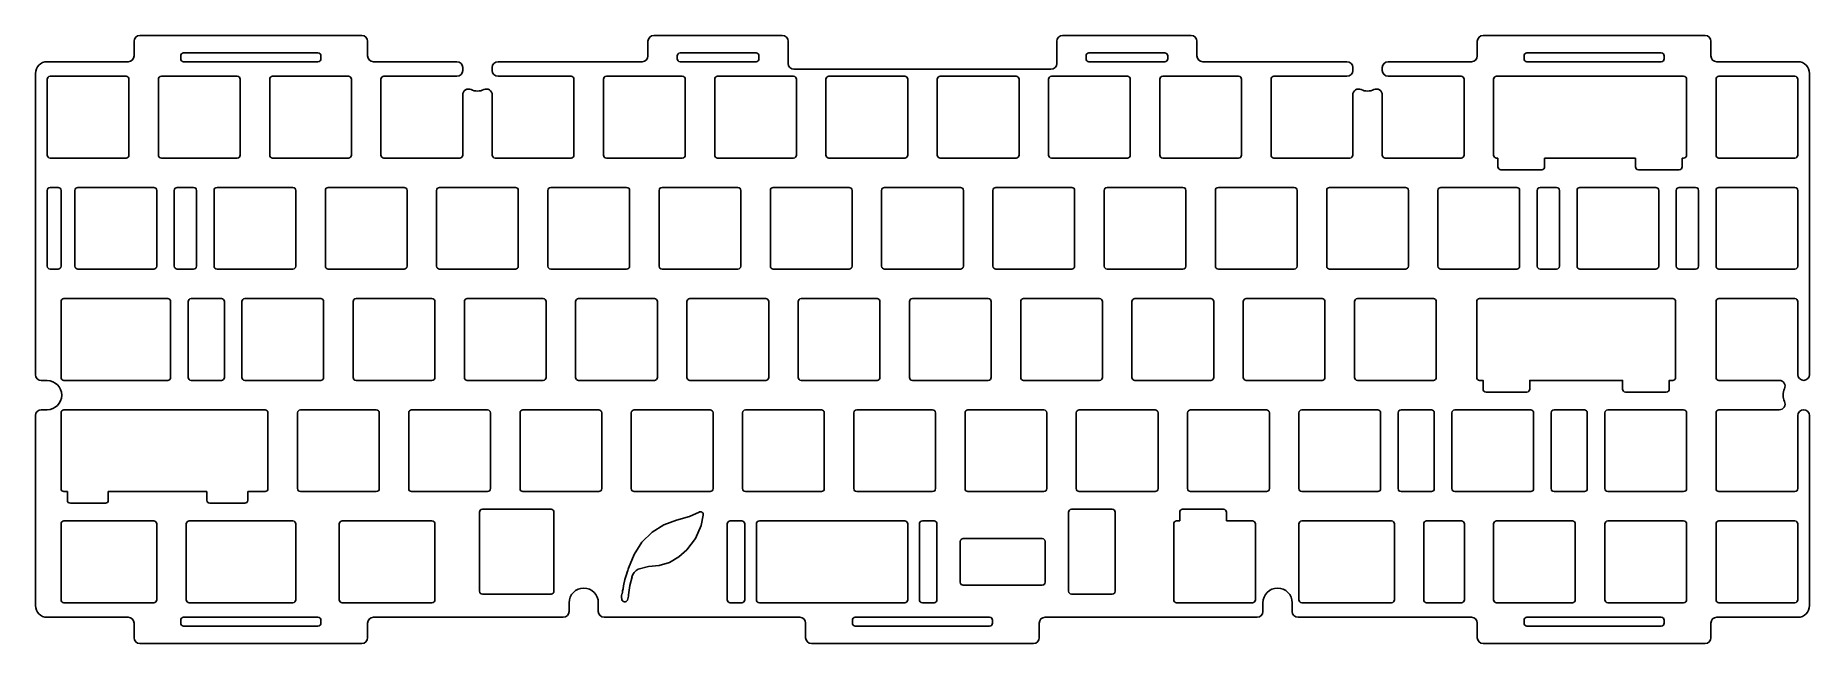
# Model space of a CAD drawing. Header units: millimetres. Extents: x 0 to 304, y 0 to 104.
import ezdxf

# ---------------------------------------------------------------- set-up
doc = ezdxf.new("R2010")
doc.units = ezdxf.units.MM

msp = doc.modelspace()

# ---------------------------------------------------------------- linework, layer by layer
at = {"color": 7, "linetype": 'Continuous', "lineweight": 25}
for p, q in [((55.87, 104.2), (17.87, 104.2)), ((127.87, 104.2), (105.87, 104.2)), ((197.87, 104.2), (175.87, 104.2)), ((285.87, 104.2), (247.87, 104.2)), ((16.87, 103.2), (16.87, 100.7)), ((24.87, 100.7), (24.87, 100.2)), ((48.37, 101.2), (25.37, 101.2)), ((48.87, 100.2), (48.87, 100.7)), ((56.87, 100.7), (56.87, 103.2)), ((104.87, 103.2), (104.87, 100.7)), ((109.87, 100.7), (109.87, 100.2)), ((123.37, 101.2), (110.37, 101.2)), ((123.87, 100.2), (123.87, 100.7)), ((128.87, 99.4), (128.87, 103.2)), ((174.87, 103.2), (174.87, 99.4)), ((179.87, 100.7), (179.87, 100.2)), ((193.37, 101.2), (180.37, 101.2)), ((193.87, 100.2), (193.87, 100.7)), ((198.87, 100.7), (198.87, 103.2)), ((246.87, 103.2), (246.87, 100.7)), ((254.87, 100.7), (254.87, 100.2)), ((278.37, 101.2), (255.37, 101.2)), ((278.87, 100.2), (278.87, 100.7)), ((286.87, 100.7), (286.87, 103.2)), ((0, 97.7), (0, 46.07)), ((15.87, 99.7), (2, 99.7)), ((25.37, 99.7), (48.37, 99.7)), ((72.15, 99.7), (57.87, 99.7)), ((73.15, 98.7), (73.15, 98.2)), ((78.2, 98.2), (78.2, 98.7)), ((103.87, 99.7), (79.2, 99.7)), ((110.37, 99.7), (123.37, 99.7)), ((173.87, 98.4), (129.87, 98.4)), ((180.37, 99.7), (193.37, 99.7)), ((224.55, 99.7), (199.87, 99.7)), ((225.55, 98.7), (225.55, 98.2)), ((230.6, 98.2), (230.6, 98.7)), ((245.87, 99.7), (231.6, 99.7)), ((255.37, 99.7), (278.37, 99.7)), ((301.75, 99.7), (287.87, 99.7)), ((303.75, 46.1), (303.75, 97.7)), ((2, 96.7), (2, 83.7)), ((15.5, 97.2), (2.5, 97.2)), ((16, 83.7), (16, 96.7)), ((21.05, 96.7), (21.05, 83.7)), ((34.55, 97.2), (21.55, 97.2)), ((35.05, 83.7), (35.05, 96.7)), ((40.1, 96.7), (40.1, 83.7)), ((53.6, 97.2), (40.6, 97.2)), ((54.1, 83.7), (54.1, 96.7)), ((59.15, 96.7), (59.15, 83.7)), ((72.15, 97.2), (59.65, 97.2)), ((91.7, 97.2), (79.2, 97.2)), ((92.2, 83.7), (92.2, 96.7)), ((97.25, 96.7), (97.25, 83.7)), ((110.75, 97.2), (97.75, 97.2)), ((111.25, 83.7), (111.25, 96.7)), ((116.3, 96.7), (116.3, 83.7)), ((129.8, 97.2), (116.8, 97.2)), ((130.3, 83.7), (130.3, 96.7)), ((135.35, 96.7), (135.35, 83.7)), ((148.85, 97.2), (135.85, 97.2)), ((149.35, 83.7), (149.35, 96.7)), ((154.4, 96.7), (154.4, 83.7)), ((167.9, 97.2), (154.9, 97.2)), ((168.4, 83.7), (168.4, 96.7)), ((173.45, 96.7), (173.45, 83.7)), ((186.95, 97.2), (173.95, 97.2)), ((187.45, 83.7), (187.45, 96.7)), ((192.5, 96.7), (192.5, 83.7)), ((206, 97.2), (193, 97.2)), ((206.5, 83.7), (206.5, 96.7)), ((211.55, 96.7), (211.55, 83.7)), ((224.55, 97.2), (212.05, 97.2)), ((244.1, 97.2), (231.6, 97.2)), ((244.6, 83.7), (244.6, 96.7)), ((249.65, 96.7), (249.65, 83.7)), ((282.2, 97.2), (250.15, 97.2)), ((282.7, 83.7), (282.7, 96.7)), ((287.75, 96.7), (287.75, 83.7)), ((301.25, 97.2), (288.25, 97.2)), ((301.75, 83.7), (301.75, 96.7)), ((73.15, 83.7), (73.15, 94.02)), ((78.2, 94.02), (78.2, 83.7)), ((225.55, 83.7), (225.55, 94.02)), ((230.6, 94.02), (230.6, 83.7)), ((2.5, 83.2), (15.5, 83.2)), ((21.55, 83.2), (34.55, 83.2)), ((40.6, 83.2), (53.6, 83.2)), ((59.65, 83.2), (72.65, 83.2)), ((78.7, 83.2), (91.7, 83.2)), ((97.75, 83.2), (110.75, 83.2)), ((116.8, 83.2), (129.8, 83.2)), ((135.85, 83.2), (148.85, 83.2)), ((154.9, 83.2), (167.9, 83.2)), ((173.95, 83.2), (186.95, 83.2)), ((193, 83.2), (206, 83.2)), ((212.05, 83.2), (225.05, 83.2)), ((231.1, 83.2), (244.1, 83.2)), ((250.15, 83.2), (250.4, 83.2)), ((250.4, 83.2), (250.4, 81.7)), ((258.4, 83.2), (273.95, 83.2)), ((258.4, 81.7), (258.4, 83.2)), ((273.95, 83.2), (273.95, 81.7)), ((281.95, 83.2), (282.2, 83.2)), ((281.95, 81.7), (281.95, 83.2)), ((288.25, 83.2), (301.25, 83.2)), ((250.9, 81.2), (257.9, 81.2)), ((274.45, 81.2), (281.45, 81.2)), ((2, 77.65), (2, 64.65)), ((3.88, 78.15), (2.5, 78.15)), ((4.38, 64.65), (4.38, 77.65)), ((6.76, 77.65), (6.76, 64.65)), ((20.26, 78.15), (7.26, 78.15)), ((20.76, 64.65), (20.76, 77.65)), ((23.76, 64.65), (23.76, 77.65)), ((27.08, 78.15), (24.26, 78.15)), ((27.58, 77.65), (27.58, 64.65)), ((30.58, 77.65), (30.58, 64.65)), ((44.07, 78.15), (31.08, 78.15)), ((44.57, 64.65), (44.57, 77.65)), ((49.63, 77.65), (49.63, 64.65)), ((63.12, 78.15), (50.13, 78.15)), ((63.62, 64.65), (63.62, 77.65)), ((68.68, 77.65), (68.68, 64.65)), ((82.17, 78.15), (69.18, 78.15)), ((82.67, 64.65), (82.67, 77.65)), ((87.73, 77.65), (87.73, 64.65)), ((101.22, 78.15), (88.23, 78.15)), ((101.72, 64.65), (101.72, 77.65)), ((106.78, 77.65), (106.78, 64.65)), ((120.27, 78.15), (107.28, 78.15)), ((120.77, 64.65), (120.77, 77.65)), ((125.83, 77.65), (125.83, 64.65)), ((139.32, 78.15), (126.33, 78.15)), ((139.82, 64.65), (139.82, 77.65)), ((144.88, 77.65), (144.88, 64.65)), ((158.37, 78.15), (145.38, 78.15)), ((158.87, 64.65), (158.87, 77.65)), ((163.93, 77.65), (163.93, 64.65)), ((177.42, 78.15), (164.43, 78.15)), ((177.92, 64.65), (177.92, 77.65)), ((182.98, 77.65), (182.98, 64.65)), ((196.47, 78.15), (183.48, 78.15)), ((196.97, 64.65), (196.97, 77.65)), ((202.03, 77.65), (202.03, 64.65)), ((215.52, 78.15), (202.53, 78.15)), ((216.02, 64.65), (216.02, 77.65)), ((221.08, 77.65), (221.08, 64.65)), ((234.57, 78.15), (221.58, 78.15)), ((235.07, 64.65), (235.07, 77.65)), ((240.13, 77.65), (240.13, 64.65)), ((253.62, 78.15), (240.63, 78.15)), ((254.12, 64.65), (254.12, 77.65)), ((257.12, 64.65), (257.12, 77.65)), ((260.94, 77.65), (260.94, 64.65)), ((263.94, 77.65), (263.94, 64.65)), ((277.44, 78.15), (264.44, 78.15)), ((277.94, 77.65), (277.94, 64.65)), ((280.94, 77.65), (280.94, 64.65)), ((284.75, 77.65), (284.75, 64.65)), ((287.75, 77.65), (287.75, 64.65)), ((301.25, 78.15), (288.25, 78.15)), ((301.75, 64.65), (301.75, 77.65)), ((2.5, 64.15), (3.88, 64.15)), ((7.26, 64.15), (20.26, 64.15)), ((24.26, 64.15), (27.08, 64.15)), ((31.08, 64.15), (44.07, 64.15)), ((50.13, 64.15), (63.12, 64.15)), ((69.18, 64.15), (82.17, 64.15)), ((88.23, 64.15), (101.22, 64.15)), ((107.28, 64.15), (120.27, 64.15)), ((126.33, 64.15), (139.32, 64.15)), ((145.38, 64.15), (158.37, 64.15)), ((164.43, 64.15), (177.42, 64.15)), ((183.48, 64.15), (196.47, 64.15)), ((202.53, 64.15), (215.52, 64.15)), ((221.58, 64.15), (234.57, 64.15)), ((240.63, 64.15), (253.62, 64.15)), ((264.44, 64.15), (277.44, 64.15)), ((288.25, 64.15), (301.25, 64.15)), ((4.38, 58.6), (4.38, 45.6)), ((22.64, 59.1), (4.88, 59.1)), ((23.14, 45.6), (23.14, 58.6)), ((26.14, 58.6), (26.14, 45.6)), ((32.34, 58.6), (32.34, 45.6)), ((35.34, 58.6), (35.34, 45.6)), ((48.84, 59.1), (35.84, 59.1)), ((49.34, 45.6), (49.34, 58.6)), ((54.39, 58.6), (54.39, 45.6)), ((67.89, 59.1), (54.89, 59.1)), ((68.39, 45.6), (68.39, 58.6)), ((73.44, 58.6), (73.44, 45.6)), ((86.94, 59.1), (73.94, 59.1)), ((87.44, 45.6), (87.44, 58.6)), ((92.49, 58.6), (92.49, 45.6)), ((105.99, 59.1), (92.99, 59.1)), ((106.49, 45.6), (106.49, 58.6)), ((111.54, 58.6), (111.54, 45.6)), ((125.04, 59.1), (112.04, 59.1)), ((125.54, 45.6), (125.54, 58.6)), ((130.59, 58.6), (130.59, 45.6)), ((144.09, 59.1), (131.09, 59.1)), ((144.59, 45.6), (144.59, 58.6)), ((149.64, 58.6), (149.64, 45.6)), ((163.14, 59.1), (150.14, 59.1)), ((163.64, 45.6), (163.64, 58.6)), ((168.69, 58.6), (168.69, 45.6)), ((182.19, 59.1), (169.19, 59.1)), ((182.69, 45.6), (182.69, 58.6)), ((187.74, 58.6), (187.74, 45.6)), ((201.24, 59.1), (188.24, 59.1)), ((201.74, 45.6), (201.74, 58.6)), ((206.79, 58.6), (206.79, 45.6)), ((220.29, 59.1), (207.29, 59.1)), ((220.79, 45.6), (220.79, 58.6)), ((225.84, 58.6), (225.84, 45.6)), ((239.34, 59.1), (226.34, 59.1)), ((239.84, 45.6), (239.84, 58.6)), ((287.75, 58.6), (287.75, 45.6)), ((301.25, 59.1), (288.25, 59.1)), ((301.75, 46.1), (301.75, 58.6)), ((2, 45.07), (1, 45.07)), ((4.88, 45.1), (22.64, 45.1)), ((35.84, 45.1), (48.84, 45.1)), ((54.89, 45.1), (67.89, 45.1)), ((73.94, 45.1), (86.94, 45.1)), ((92.99, 45.1), (105.99, 45.1)), ((112.04, 45.1), (125.04, 45.1)), ((131.09, 45.1), (144.09, 45.1)), ((150.14, 45.1), (163.14, 45.1)), ((169.19, 45.1), (182.19, 45.1)), ((188.24, 45.1), (201.24, 45.1)), ((207.29, 45.1), (220.29, 45.1)), ((226.34, 45.1), (239.34, 45.1)), ((288.25, 45.1), (298.57, 45.1)), ((1, 40.07), (2, 40.07)), ((4.38, 39.55), (4.38, 26.55)), ((39.31, 40.05), (4.88, 40.05)), ((39.81, 26.55), (39.81, 39.55)), ((44.86, 39.55), (44.86, 26.55)), ((58.36, 40.05), (45.36, 40.05)), ((58.86, 26.55), (58.86, 39.55)), ((63.91, 39.55), (63.91, 26.55)), ((77.41, 40.05), (64.41, 40.05)), ((77.91, 26.55), (77.91, 39.55)), ((82.96, 39.55), (82.96, 26.55)), ((96.46, 40.05), (83.46, 40.05)), ((96.96, 26.55), (96.96, 39.55)), ((102.01, 39.55), (102.01, 26.55)), ((115.51, 40.05), (102.51, 40.05)), ((116.01, 26.55), (116.01, 39.55)), ((121.06, 39.55), (121.06, 26.55)), ((134.56, 40.05), (121.56, 40.05)), ((135.06, 26.55), (135.06, 39.55)), ((140.11, 39.55), (140.11, 26.55)), ((153.61, 40.05), (140.61, 40.05)), ((154.11, 26.55), (154.11, 39.55)), ((159.16, 39.55), (159.16, 26.55)), ((172.66, 40.05), (159.66, 40.05)), ((173.16, 26.55), (173.16, 39.55)), ((178.21, 39.55), (178.21, 26.55)), ((191.71, 40.05), (178.71, 40.05)), ((192.21, 26.55), (192.21, 39.55)), ((197.26, 39.55), (197.26, 26.55)), ((210.76, 40.05), (197.76, 40.05)), ((211.26, 26.55), (211.26, 39.55)), ((216.31, 39.55), (216.31, 26.55)), ((229.81, 40.05), (216.81, 40.05)), ((230.31, 26.55), (230.31, 39.55)), ((233.31, 26.55), (233.31, 39.55)), ((239.51, 39.55), (239.51, 26.55)), ((242.51, 39.55), (242.51, 26.55)), ((256.01, 40.05), (243.01, 40.05)), ((256.51, 26.55), (256.51, 39.55)), ((259.51, 26.55), (259.51, 39.55)), ((265.7, 39.55), (265.7, 26.55)), ((268.7, 39.55), (268.7, 26.55)), ((282.2, 40.05), (269.2, 40.05)), ((282.7, 26.55), (282.7, 39.55)), ((287.75, 39.55), (287.75, 26.55)), ((298.57, 40.05), (288.25, 40.05)), ((0, 39.07), (0, 6.5)), ((301.75, 26.55), (301.75, 39.05)), ((303.75, 6.5), (303.75, 39.05)), ((4.88, 26.05), (5.47, 26.05)), ((5.47, 26.05), (5.47, 24.55)), ((12.47, 26.05), (29.34, 26.05)), ((12.47, 24.55), (12.47, 26.05)), ((29.34, 26.05), (29.34, 24.55)), ((36.34, 26.05), (39.31, 26.05)), ((36.34, 24.55), (36.34, 26.05)), ((45.36, 26.05), (58.36, 26.05)), ((64.41, 26.05), (77.41, 26.05)), ((83.46, 26.05), (96.46, 26.05)), ((102.51, 26.05), (115.51, 26.05)), ((121.56, 26.05), (134.56, 26.05)), ((140.61, 26.05), (153.61, 26.05)), ((159.66, 26.05), (172.66, 26.05)), ((178.71, 26.05), (191.71, 26.05)), ((197.76, 26.05), (210.76, 26.05)), ((216.81, 26.05), (229.81, 26.05)), ((243.01, 26.05), (256.01, 26.05)), ((269.2, 26.05), (282.2, 26.05)), ((288.25, 26.05), (301.25, 26.05)), ((5.97, 24.05), (11.97, 24.05)), ((29.84, 24.05), (35.84, 24.05)), ((76.02, 22.5), (76.02, 8.97)), ((88.28, 23), (76.52, 23)), ((88.78, 8.97), (88.78, 22.5)), ((112, 21.77), (109.75, 21.12)), ((113.63, 22.54), (112, 21.77)), ((113.97, 20.2), (114.33, 21.99)), ((176.87, 22.5), (176.87, 8.97)), ((184.37, 23), (177.37, 23)), ((184.87, 8.97), (184.87, 22.5)), ((195.92, 22.5), (195.92, 21)), ((203.42, 23), (196.42, 23)), ((203.92, 21), (203.92, 22.5)), ((4.38, 20.5), (4.38, 7.5)), ((20.26, 21), (4.88, 21)), ((20.76, 7.5), (20.76, 20.5)), ((25.81, 20.5), (25.81, 7.5)), ((44.07, 21), (26.31, 21)), ((44.57, 7.5), (44.57, 20.5)), ((52.01, 20.5), (52.01, 7.5)), ((67.89, 21), (52.51, 21)), ((68.39, 7.5), (68.39, 20.5)), ((105.57, 19.1), (103.82, 17.36)), ((107.56, 20.33), (105.57, 19.1)), ((109.75, 21.12), (107.56, 20.33)), ((112.99, 17.98), (113.97, 20.2)), ((118.44, 20.5), (118.44, 7.5)), ((121.44, 20.5), (121.44, 7.5)), ((123.44, 20.5), (123.44, 7.5)), ((148.85, 21), (123.94, 21)), ((149.35, 7.5), (149.35, 20.5)), ((151.35, 7.5), (151.35, 20.5)), ((154.35, 7.5), (154.35, 20.5)), ((194.88, 20.5), (194.88, 7.5)), ((195.92, 21), (195.38, 21)), ((208.38, 21), (203.92, 21)), ((208.88, 7.5), (208.88, 20.5)), ((216.31, 20.5), (216.31, 7.5)), ((232.19, 21), (216.81, 21)), ((232.69, 7.5), (232.69, 20.5)), ((237.69, 7.5), (237.69, 20.5)), ((244.65, 20.5), (244.65, 7.5)), ((249.65, 20.5), (249.65, 7.5)), ((263.15, 21), (250.15, 21)), ((263.65, 7.5), (263.65, 20.5)), ((268.7, 20.5), (268.7, 7.5)), ((282.2, 21), (269.2, 21)), ((282.7, 7.5), (282.7, 20.5)), ((287.75, 20.5), (287.75, 7.5)), ((301.25, 21), (288.25, 21)), ((301.75, 7.5), (301.75, 20.5)), ((102.52, 15.24), (101.52, 12.92)), ((103.82, 17.36), (102.52, 15.24)), ((110.14, 14.86), (111.53, 16.06)), ((111.53, 16.06), (112.99, 17.98)), ((158.35, 10.5), (158.35, 17.5)), ((172.87, 17.5), (172.87, 10.5)), ((101.28, 12.18), (100.93, 10.96)), ((103.19, 12.72), (104.97, 13.19)), ((104.97, 13.19), (106.8, 13.36)), ((106.8, 13.36), (108.55, 13.9)), ((108.55, 13.9), (110.14, 14.86)), ((100.6, 9.38), (100.53, 9.02)), ((100.68, 9.87), (100.6, 9.38)), ((100.93, 10.96), (100.68, 9.87)), ((101.52, 8.32), (101.75, 9.94)), ((101.75, 9.94), (102.14, 11.44)), ((4.88, 7), (20.26, 7)), ((26.31, 7), (44.07, 7)), ((52.51, 7), (67.89, 7)), ((76.52, 8.47), (88.28, 8.47)), ((91.37, 7), (91.37, 5.5)), ((96.37, 5.5), (96.37, 7)), ((100.36, 8.18), (100.34, 7.92)), ((100.34, 7.92), (100.39, 7.56)), ((100.42, 8.51), (100.36, 8.18)), ((123.94, 7), (148.85, 7)), ((177.37, 8.47), (184.37, 8.47)), ((195.38, 7), (208.38, 7)), ((210.17, 7), (210.17, 5.5)), ((215.17, 5.5), (215.17, 7)), ((216.81, 7), (232.19, 7)), ((250.15, 7), (263.15, 7)), ((269.2, 7), (282.2, 7)), ((288.25, 7), (301.25, 7)), ((2, 4.5), (15.87, 4.5)), ((16.87, 3.5), (16.87, 1)), ((24.87, 4), (24.87, 3.5)), ((48.37, 4.5), (25.37, 4.5)), ((48.87, 3.5), (48.87, 4)), ((56.87, 1), (56.87, 3.5)), ((57.87, 4.5), (90.37, 4.5)), ((97.37, 4.5), (130.87, 4.5)), ((131.87, 3.5), (131.87, 1)), ((139.87, 4), (139.87, 3.5)), ((163.37, 4.5), (140.37, 4.5)), ((163.87, 3.5), (163.87, 4)), ((171.87, 1), (171.87, 3.5)), ((172.87, 4.5), (209.17, 4.5)), ((216.17, 4.5), (245.87, 4.5)), ((246.87, 3.5), (246.87, 1)), ((254.87, 4), (254.87, 3.5)), ((278.37, 4.5), (255.37, 4.5)), ((278.87, 3.5), (278.87, 4)), ((286.87, 1), (286.87, 3.5)), ((287.87, 4.5), (301.75, 4.5)), ((17.87, 0), (55.87, 0)), ((25.37, 3), (48.37, 3)), ((132.87, 0), (170.87, 0)), ((140.37, 3), (163.37, 3)), ((247.87, 0), (285.87, 0)), ((255.37, 3), (278.37, 3))]:
    msp.add_line(p, q, dxfattribs=at)
for p, q in [((257.62, 78.15), (260.44, 78.15)), ((281.44, 78.15), (284.25, 78.15)), ((257.62, 64.15), (260.44, 64.15)), ((284.25, 64.15), (281.44, 64.15)), ((26.64, 59.1), (31.84, 59.1)), ((26.64, 45.1), (31.84, 45.1)), ((233.81, 40.05), (239.01, 40.05)), ((265.2, 40.05), (260.01, 40.05)), ((239.01, 26.05), (233.81, 26.05)), ((260.01, 26.05), (265.2, 26.05)), ((120.94, 21), (118.94, 21)), ((151.85, 21), (153.85, 21)), ((238.19, 21), (244.15, 21)), ((158.85, 18), (172.37, 18)), ((158.85, 10), (172.37, 10)), ((120.94, 7), (118.94, 7)), ((151.85, 7), (153.85, 7)), ((238.19, 7), (244.15, 7))]:
    msp.add_line(p, q)
msp.add_lwpolyline([(255.86, 43.6), (255.86, 45.1), (271.73, 45.1), (271.73, 43.6, 0.414214), (272.23, 43.1), (279.23, 43.1, 0.414214), (279.73, 43.6), (279.73, 45.1), (280.32, 45.1, 0.414214), (280.82, 45.6), (280.82, 58.6, 0.414214), (280.32, 59.1), (247.27, 59.1, 0.414214), (246.77, 58.6), (246.77, 45.6, 0.414214), (247.27, 45.1), (247.86, 45.1), (247.86, 43.6, 0.414214), (248.36, 43.1), (255.36, 43.1, 0.414214)], format="xyb", close=True)
for centre, radius, start, end in [((17.87, 103.2), 1, 90, 180), ((55.87, 103.2), 1, 0, 90), ((105.87, 103.2), 1, 90, 180), ((127.87, 103.2), 1, 0, 90), ((175.87, 103.2), 1, 90, 180), ((197.87, 103.2), 1, 0, 90), ((247.87, 103.2), 1, 90, 180), ((285.87, 103.2), 1, 0, 90), ((15.87, 100.7), 1, 270, 0), ((25.37, 100.7), 0.5, 90, 180), ((48.37, 100.7), 0.5, 0, 90), ((57.87, 100.7), 1, 180, 270), ((103.87, 100.7), 1, 270, 0), ((110.37, 100.7), 0.5, 90, 180), ((123.37, 100.7), 0.5, 0, 90), ((180.37, 100.7), 0.5, 90, 180), ((193.37, 100.7), 0.5, 0, 90), ((199.87, 100.7), 1, 180, 270), ((245.87, 100.7), 1, 270, 0), ((255.37, 100.7), 0.5, 90, 180), ((278.37, 100.7), 0.5, 0, 90), ((287.87, 100.7), 1, 180, 270), ((2, 97.7), 2, 90, 180), ((25.37, 100.2), 0.5, 180, 270), ((48.37, 100.2), 0.5, 270, 0), ((72.15, 98.7), 1, 0, 90), ((72.15, 98.2), 1, 270, 0), ((79.2, 98.7), 1, 90, 180), ((79.2, 98.2), 1, 180, 270), ((110.37, 100.2), 0.5, 180, 270), ((123.37, 100.2), 0.5, 270, 0), ((129.87, 99.4), 1, 180, 270), ((173.87, 99.4), 1, 270, 0), ((180.37, 100.2), 0.5, 180, 270), ((193.37, 100.2), 0.5, 270, 0), ((224.55, 98.7), 1, 0, 90), ((224.55, 98.2), 1, 270, 0), ((231.6, 98.7), 1, 90, 180), ((231.6, 98.2), 1, 180, 270), ((255.37, 100.2), 0.5, 180, 270), ((278.37, 100.2), 0.5, 270, 0), ((301.75, 97.7), 2, 0, 90), ((2.5, 96.7), 0.5, 90, 180), ((15.5, 96.7), 0.5, 0, 90), ((21.55, 96.7), 0.5, 90, 180), ((34.55, 96.7), 0.5, 0, 90), ((40.6, 96.7), 0.5, 90, 180), ((53.6, 96.7), 0.5, 0, 90), ((59.65, 96.7), 0.5, 90, 180), ((74.15, 94.02), 1, 64.1629, 180), ((75.67, 97.17), 2.5, 244.1629, 295.8371), ((77.2, 94.02), 1, 0, 115.8371), ((91.7, 96.7), 0.5, 0, 90), ((97.75, 96.7), 0.5, 90, 180), ((110.75, 96.7), 0.5, 0, 90), ((116.8, 96.7), 0.5, 90, 180), ((129.8, 96.7), 0.5, 0, 90), ((135.85, 96.7), 0.5, 90, 180), ((148.85, 96.7), 0.5, 0, 90), ((154.9, 96.7), 0.5, 90, 180), ((167.9, 96.7), 0.5, 0, 90), ((173.95, 96.7), 0.5, 90, 180), ((186.95, 96.7), 0.5, 0, 90), ((193, 96.7), 0.5, 90, 180), ((206, 96.7), 0.5, 0, 90), ((212.05, 96.7), 0.5, 90, 180), ((226.55, 94.02), 1, 64.1602, 180), ((228.07, 97.17), 2.5, 244.1602, 295.8398), ((229.6, 94.02), 1, 0, 115.8398), ((244.1, 96.7), 0.5, 0, 90), ((250.15, 96.7), 0.5, 90, 180), ((282.2, 96.7), 0.5, 0, 90), ((288.25, 96.7), 0.5, 90, 180), ((301.25, 96.7), 0.5, 0, 90), ((2.5, 83.7), 0.5, 180, 270), ((15.5, 83.7), 0.5, 270, 0), ((21.55, 83.7), 0.5, 180, 270), ((34.55, 83.7), 0.5, 270, 0), ((40.6, 83.7), 0.5, 180, 270), ((53.6, 83.7), 0.5, 270, 0), ((59.65, 83.7), 0.5, 180, 270), ((72.65, 83.7), 0.5, 270, 0), ((78.7, 83.7), 0.5, 180, 270), ((91.7, 83.7), 0.5, 270, 0), ((97.75, 83.7), 0.5, 180, 270), ((110.75, 83.7), 0.5, 270, 0), ((116.8, 83.7), 0.5, 180, 270), ((129.8, 83.7), 0.5, 270, 0), ((135.85, 83.7), 0.5, 180, 270), ((148.85, 83.7), 0.5, 270, 0), ((154.9, 83.7), 0.5, 180, 270), ((167.9, 83.7), 0.5, 270, 0), ((173.95, 83.7), 0.5, 180, 270), ((186.95, 83.7), 0.5, 270, 0), ((193, 83.7), 0.5, 180, 270), ((206, 83.7), 0.5, 270, 0), ((212.05, 83.7), 0.5, 180, 270), ((225.05, 83.7), 0.5, 270, 0), ((231.1, 83.7), 0.5, 180, 270), ((244.1, 83.7), 0.5, 270, 0), ((250.15, 83.7), 0.5, 180, 270), ((282.2, 83.7), 0.5, 270, 0), ((288.25, 83.7), 0.5, 180, 270), ((301.25, 83.7), 0.5, 270, 0), ((250.9, 81.7), 0.5, 180, 270), ((257.9, 81.7), 0.5, 270, 0), ((274.45, 81.7), 0.5, 180, 270), ((281.45, 81.7), 0.5, 270, 0), ((2.5, 77.65), 0.5, 90, 180), ((3.88, 77.65), 0.5, 0, 90), ((7.26, 77.65), 0.5, 90, 180), ((20.26, 77.65), 0.5, 0, 90), ((24.26, 77.65), 0.5, 90, 180), ((27.08, 77.65), 0.5, 0, 90), ((31.08, 77.65), 0.5, 90, 180), ((44.07, 77.65), 0.5, 0, 90), ((50.13, 77.65), 0.5, 90, 180), ((63.12, 77.65), 0.5, 0, 90), ((69.18, 77.65), 0.5, 90, 180), ((82.17, 77.65), 0.5, 0, 90), ((88.23, 77.65), 0.5, 90, 180), ((101.22, 77.65), 0.5, 0, 90), ((107.28, 77.65), 0.5, 90, 180), ((120.27, 77.65), 0.5, 0, 90), ((126.33, 77.65), 0.5, 90, 180), ((139.32, 77.65), 0.5, 0, 90), ((145.38, 77.65), 0.5, 90, 180), ((158.37, 77.65), 0.5, 0, 90), ((164.43, 77.65), 0.5, 90, 180), ((177.42, 77.65), 0.5, 0, 90), ((183.48, 77.65), 0.5, 90, 180), ((196.47, 77.65), 0.5, 0, 90), ((202.53, 77.65), 0.5, 90, 180), ((215.52, 77.65), 0.5, 0, 90), ((221.58, 77.65), 0.5, 90, 180), ((234.57, 77.65), 0.5, 0, 90), ((240.63, 77.65), 0.5, 90, 180), ((253.62, 77.65), 0.5, 0, 90), ((264.44, 77.65), 0.5, 90, 180), ((277.44, 77.65), 0.5, 0, 90), ((288.25, 77.65), 0.5, 90, 180), ((301.25, 77.65), 0.5, 0, 90), ((2.5, 64.65), 0.5, 180, 270), ((3.88, 64.65), 0.5, 270, 0), ((7.26, 64.65), 0.5, 180, 270), ((20.26, 64.65), 0.5, 270, 0), ((24.26, 64.65), 0.5, 180, 270), ((27.08, 64.65), 0.5, 270, 0), ((31.08, 64.65), 0.5, 180, 270), ((44.07, 64.65), 0.5, 270, 0), ((50.13, 64.65), 0.5, 180, 270), ((63.12, 64.65), 0.5, 270, 0), ((69.18, 64.65), 0.5, 180, 270), ((82.17, 64.65), 0.5, 270, 0), ((88.23, 64.65), 0.5, 180, 270), ((101.22, 64.65), 0.5, 270, 0), ((107.28, 64.65), 0.5, 180, 270), ((120.27, 64.65), 0.5, 270, 0), ((126.33, 64.65), 0.5, 180, 270), ((139.32, 64.65), 0.5, 270, 0), ((145.38, 64.65), 0.5, 180, 270), ((158.37, 64.65), 0.5, 270, 0), ((164.43, 64.65), 0.5, 180, 270), ((177.42, 64.65), 0.5, 270, 0), ((183.48, 64.65), 0.5, 180, 270), ((196.47, 64.65), 0.5, 270, 0), ((202.53, 64.65), 0.5, 180, 270), ((215.52, 64.65), 0.5, 270, 0), ((221.58, 64.65), 0.5, 180, 270), ((234.57, 64.65), 0.5, 270, 0), ((240.63, 64.65), 0.5, 180, 270), ((253.62, 64.65), 0.5, 270, 0), ((264.44, 64.65), 0.5, 180, 270), ((277.44, 64.65), 0.5, 270, 0), ((288.25, 64.65), 0.5, 180, 270), ((301.25, 64.65), 0.5, 270, 0), ((4.88, 58.6), 0.5, 90, 180), ((22.64, 58.6), 0.5, 0, 90), ((35.84, 58.6), 0.5, 90, 180), ((48.84, 58.6), 0.5, 0, 90), ((54.89, 58.6), 0.5, 90, 180), ((67.89, 58.6), 0.5, 0, 90), ((73.94, 58.6), 0.5, 90, 180), ((86.94, 58.6), 0.5, 0, 90), ((92.99, 58.6), 0.5, 90, 180), ((105.99, 58.6), 0.5, 0, 90), ((112.04, 58.6), 0.5, 90, 180), ((125.04, 58.6), 0.5, 0, 90), ((131.09, 58.6), 0.5, 90, 180), ((144.09, 58.6), 0.5, 0, 90), ((150.14, 58.6), 0.5, 90, 180), ((163.14, 58.6), 0.5, 0, 90), ((169.19, 58.6), 0.5, 90, 180), ((182.19, 58.6), 0.5, 0, 90), ((188.24, 58.6), 0.5, 90, 180), ((201.24, 58.6), 0.5, 0, 90), ((207.29, 58.6), 0.5, 90, 180), ((220.29, 58.6), 0.5, 0, 90), ((226.34, 58.6), 0.5, 90, 180), ((239.34, 58.6), 0.5, 0, 90), ((288.25, 58.6), 0.5, 90, 180), ((301.25, 58.6), 0.5, 0, 90), ((1, 46.07), 1, 180, 270), ((4.88, 45.6), 0.5, 180, 270), ((22.64, 45.6), 0.5, 270, 0), ((35.84, 45.6), 0.5, 180, 270), ((48.84, 45.6), 0.5, 270, 0), ((54.89, 45.6), 0.5, 180, 270), ((67.89, 45.6), 0.5, 270, 0), ((73.94, 45.6), 0.5, 180, 270), ((86.94, 45.6), 0.5, 270, 0), ((92.99, 45.6), 0.5, 180, 270), ((105.99, 45.6), 0.5, 270, 0), ((112.04, 45.6), 0.5, 180, 270), ((125.04, 45.6), 0.5, 270, 0), ((131.09, 45.6), 0.5, 180, 270), ((144.09, 45.6), 0.5, 270, 0), ((150.14, 45.6), 0.5, 180, 270), ((163.14, 45.6), 0.5, 270, 0), ((169.19, 45.6), 0.5, 180, 270), ((182.19, 45.6), 0.5, 270, 0), ((188.24, 45.6), 0.5, 180, 270), ((201.24, 45.6), 0.5, 270, 0), ((207.29, 45.6), 0.5, 180, 270), ((220.29, 45.6), 0.5, 270, 0), ((226.34, 45.6), 0.5, 180, 270), ((239.34, 45.6), 0.5, 270, 0), ((288.25, 45.6), 0.5, 180, 270), ((302.75, 46.1), 1, 180, 0), ((2, 42.57), 2.5, 270, 90), ((298.57, 44.1), 1, 334.162, 90), ((301.72, 42.57), 2.5, 154.162, 205.838), ((1, 39.07), 1, 90, 180), ((4.88, 39.55), 0.5, 90, 180), ((39.31, 39.55), 0.5, 0, 90), ((45.36, 39.55), 0.5, 90, 180), ((58.36, 39.55), 0.5, 0, 90), ((64.41, 39.55), 0.5, 90, 180), ((77.41, 39.55), 0.5, 0, 90), ((83.46, 39.55), 0.5, 90, 180), ((96.46, 39.55), 0.5, 0, 90), ((102.51, 39.55), 0.5, 90, 180), ((115.51, 39.55), 0.5, 0, 90), ((121.56, 39.55), 0.5, 90, 180), ((134.56, 39.55), 0.5, 0, 90), ((140.61, 39.55), 0.5, 90, 180), ((153.61, 39.55), 0.5, 0, 90), ((159.66, 39.55), 0.5, 90, 180), ((172.66, 39.55), 0.5, 0, 90), ((178.71, 39.55), 0.5, 90, 180), ((191.71, 39.55), 0.5, 0, 90), ((197.76, 39.55), 0.5, 90, 180), ((210.76, 39.55), 0.5, 0, 90), ((216.81, 39.55), 0.5, 90, 180), ((229.81, 39.55), 0.5, 0, 90), ((243.01, 39.55), 0.5, 90, 180), ((256.01, 39.55), 0.5, 0, 90), ((269.2, 39.55), 0.5, 90, 180), ((282.2, 39.55), 0.5, 0, 90), ((288.25, 39.55), 0.5, 90, 180), ((298.57, 41.05), 1, 270, 25.838), ((302.75, 39.05), 1, 0, 180), ((4.88, 26.55), 0.5, 180, 270), ((5.97, 24.55), 0.5, 180, 270), ((11.97, 24.55), 0.5, 270, 0), ((29.84, 24.55), 0.5, 180, 270), ((35.84, 24.55), 0.5, 270, 0), ((39.31, 26.55), 0.5, 270, 0), ((45.36, 26.55), 0.5, 180, 270), ((58.36, 26.55), 0.5, 270, 0), ((64.41, 26.55), 0.5, 180, 270), ((77.41, 26.55), 0.5, 270, 0), ((83.46, 26.55), 0.5, 180, 270), ((96.46, 26.55), 0.5, 270, 0), ((102.51, 26.55), 0.5, 180, 270), ((115.51, 26.55), 0.5, 270, 0), ((121.56, 26.55), 0.5, 180, 270), ((134.56, 26.55), 0.5, 270, 0), ((140.61, 26.55), 0.5, 180, 270), ((153.61, 26.55), 0.5, 270, 0), ((159.66, 26.55), 0.5, 180, 270), ((172.66, 26.55), 0.5, 270, 0), ((178.71, 26.55), 0.5, 180, 270), ((191.71, 26.55), 0.5, 270, 0), ((197.76, 26.55), 0.5, 180, 270), ((210.76, 26.55), 0.5, 270, 0), ((216.81, 26.55), 0.5, 180, 270), ((229.81, 26.55), 0.5, 270, 0), ((243.01, 26.55), 0.5, 180, 270), ((256.01, 26.55), 0.5, 270, 0), ((269.2, 26.55), 0.5, 180, 270), ((282.2, 26.55), 0.5, 270, 0), ((288.25, 26.55), 0.5, 180, 270), ((301.25, 26.55), 0.5, 270, 0), ((76.52, 22.5), 0.5, 90, 180), ((88.28, 22.5), 0.5, 0, 90), ((113.84, 22.09), 0.5, 348.4869, 115.2302), ((177.37, 22.5), 0.5, 90, 180), ((184.37, 22.5), 0.5, 0, 90), ((196.42, 22.5), 0.5, 90, 180), ((203.42, 22.5), 0.5, 0, 90), ((4.88, 20.5), 0.5, 90, 180), ((20.26, 20.5), 0.5, 0, 90), ((26.31, 20.5), 0.5, 90, 180), ((44.07, 20.5), 0.5, 0, 90), ((52.51, 20.5), 0.5, 90, 180), ((67.89, 20.5), 0.5, 0, 90), ((123.94, 20.5), 0.5, 90, 180), ((148.85, 20.5), 0.5, 0, 90), ((195.38, 20.5), 0.5, 90, 180), ((208.38, 20.5), 0.5, 0, 90), ((216.81, 20.5), 0.5, 90, 180), ((232.19, 20.5), 0.5, 0, 90), ((250.15, 20.5), 0.5, 90, 180), ((263.15, 20.5), 0.5, 0, 90), ((269.2, 20.5), 0.5, 90, 180), ((282.2, 20.5), 0.5, 0, 90), ((288.25, 20.5), 0.5, 90, 180), ((301.25, 20.5), 0.5, 0, 90), ((93.93, 15.09), 7.9, 338.4042, 344.0096), ((104.05, 10.94), 1.98, 115.8621, 165.2517), ((93.87, 7), 2.5, 0, 180), ((212.67, 7), 2.5, 0, 180), ((2, 6.5), 2, 180, 270), ((4.88, 7.5), 0.5, 180, 270), ((20.26, 7.5), 0.5, 270, 0), ((26.31, 7.5), 0.5, 180, 270), ((44.07, 7.5), 0.5, 270, 0), ((52.51, 7.5), 0.5, 180, 270), ((67.89, 7.5), 0.5, 270, 0), ((76.52, 8.97), 0.5, 180, 270), ((88.28, 8.97), 0.5, 270, 0), ((100.89, 7.63), 0.5, 188.5252, 337.7121), ((97.52, 9.38), 3.03, 343.41, 353.1375), ((99.22, 8.32), 2.3, 337.7121, 0.0749), ((123.94, 7.5), 0.5, 180, 270), ((148.85, 7.5), 0.5, 270, 0), ((177.37, 8.97), 0.5, 180, 270), ((184.37, 8.97), 0.5, 270, 0), ((195.38, 7.5), 0.5, 180, 270), ((208.38, 7.5), 0.5, 270, 0), ((216.81, 7.5), 0.5, 180, 270), ((232.19, 7.5), 0.5, 270, 0), ((250.15, 7.5), 0.5, 180, 270), ((263.15, 7.5), 0.5, 270, 0), ((269.2, 7.5), 0.5, 180, 270), ((282.2, 7.5), 0.5, 270, 0), ((288.25, 7.5), 0.5, 180, 270), ((301.25, 7.5), 0.5, 270, 0), ((301.75, 6.5), 2, 270, 0), ((15.87, 3.5), 1, 0, 90), ((25.37, 4), 0.5, 90, 180), ((25.37, 3.5), 0.5, 180, 270), ((48.37, 4), 0.5, 0, 90), ((48.37, 3.5), 0.5, 270, 0), ((57.87, 3.5), 1, 90, 180), ((90.37, 5.5), 1, 270, 0), ((97.37, 5.5), 1, 180, 270), ((130.87, 3.5), 1, 0, 90), ((140.37, 4), 0.5, 90, 180), ((140.37, 3.5), 0.5, 180, 270), ((163.37, 4), 0.5, 0, 90), ((163.37, 3.5), 0.5, 270, 0), ((172.87, 3.5), 1, 90, 180), ((209.17, 5.5), 1, 270, 0), ((216.17, 5.5), 1, 180, 270), ((245.87, 3.5), 1, 0, 90), ((255.37, 4), 0.5, 90, 180), ((255.37, 3.5), 0.5, 180, 270), ((278.37, 4), 0.5, 0, 90), ((278.37, 3.5), 0.5, 270, 0), ((287.87, 3.5), 1, 90, 180), ((17.87, 1), 1, 180, 270), ((55.87, 1), 1, 270, 0), ((132.87, 1), 1, 180, 270), ((170.87, 1), 1, 270, 0), ((247.87, 1), 1, 180, 270), ((285.87, 1), 1, 270, 0)]:
    msp.add_arc(centre, radius, start, end, dxfattribs=at)
for centre, start, end in [((257.62, 77.65), 90, 180), ((281.44, 77.65), 90, 180), ((260.44, 64.65), 270, 0), ((284.25, 64.65), 270, 0), ((26.64, 58.6), 90, 180), ((31.84, 45.6), 270, 0), ((233.81, 39.55), 90, 180), ((260.01, 39.55), 90, 180), ((239.01, 26.55), 270, 0), ((265.2, 26.55), 270, 0), ((118.94, 20.5), 90, 180), ((151.85, 20.5), 90, 180), ((238.19, 20.5), 90, 180), ((158.85, 17.5), 90, 180), ((172.37, 10.5), 270, 0), ((120.94, 7.5), 270, 0), ((153.85, 7.5), 270, 0), ((244.15, 7.5), 270, 0)]:
    msp.add_arc(centre, 0.5, start, end)
at = {"lineweight": 25}
for centre, start, end in [((260.44, 77.65), 0, 90), ((284.25, 77.65), 0, 90), ((257.62, 64.65), 180, 270), ((281.44, 64.65), 180, 270), ((31.84, 58.6), 0, 90), ((26.64, 45.6), 180, 270), ((239.01, 39.55), 0, 90), ((265.2, 39.55), 0, 90), ((233.81, 26.55), 180, 270), ((260.01, 26.55), 180, 270), ((120.94, 20.5), 0, 90), ((153.85, 20.5), 0, 90), ((244.15, 20.5), 0, 90), ((172.37, 17.5), 0, 90), ((158.85, 10.5), 180, 270), ((118.94, 7.5), 180, 270), ((151.85, 7.5), 180, 270), ((238.19, 7.5), 180, 270)]:
    msp.add_arc(centre, 0.5, start, end, dxfattribs=at)

doc.saveas('drawing.dxf')
